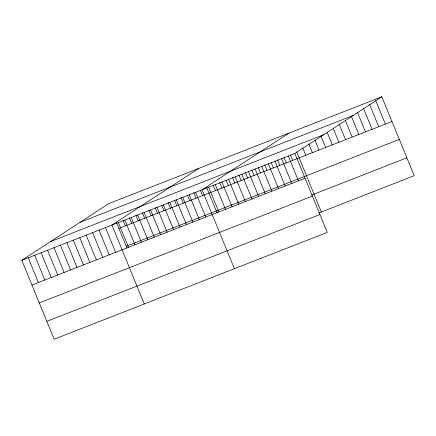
<?xml version="1.0" encoding="UTF-8"?>
<svg xmlns="http://www.w3.org/2000/svg" width="436" height="436" viewBox="0 0 436 436"><rect width="100%" height="100%" fill="white"/><g stroke="black" fill="none" stroke-linecap="round" stroke-linejoin="round"><path stroke-width="0.65" d="M381.838 96.787L294.905 153.472L327.267 232.377L54.162 339.213L21.8 260.308L108.733 203.623L381.838 96.787L414.2 175.692L319.005 212.931M198.86 168.367L111.927 225.052L144.283 303.957M288.981 133.111L202.048 189.796L234.41 268.701M80.044 222.327L353.149 115.491M50.489 241.604L323.594 134.768M21.8 260.308L294.905 153.472M118.886 228.371L391.991 121.535M126.217 246.242L399.322 139.406M31.948 285.057L305.053 178.226M311.675 195.061L406.87 157.821M39.278 302.927L312.383 196.096M46.832 321.343L319.937 214.507M375.712 100.618L385.359 124.129M369.586 104.449L378.726 126.723M363.466 108.281L372.093 129.318M357.34 112.112L365.461 131.912M351.214 115.949L358.828 134.506M345.345 120.396L352.195 137.106M339.219 124.227L345.563 139.7M333.344 128.68L338.93 142.294M327.223 132.511L332.297 144.888M321.098 136.343L325.665 147.482M314.972 140.174L319.032 150.077M308.846 144.011L312.399 152.671M302.72 147.842L305.767 155.265M296.594 151.674L321.343 212.016M290.414 154.807L292.698 160.377M288.272 156.066L298.42 180.82M283.972 157.325L286.261 162.895M281.64 158.66L291.788 183.414M277.536 159.849L279.819 165.413M275.007 161.26L285.155 186.009M271.099 162.366L273.383 167.931M268.374 163.854L278.528 188.603M264.663 164.884L266.946 170.449M261.742 166.448L271.895 191.197M258.226 167.402L260.51 172.967M255.109 169.043L265.262 193.791M251.79 169.92L254.074 175.49M248.476 171.637L258.63 196.385M245.348 172.438L247.632 178.008M241.844 174.231L251.997 198.98M238.912 174.956L241.195 180.526M235.211 176.825L245.364 201.574M232.475 177.474L234.759 183.044M228.578 179.419L238.732 204.168M226.039 179.992L228.322 185.562M221.946 182.014L232.099 206.762M219.602 182.51L221.886 188.08M215.313 184.608L225.466 209.356M213.16 185.028L215.444 190.597M208.68 187.202L218.834 211.951M206.724 187.545L217.095 212.828M200.288 190.063L202.571 195.633M195.611 192.314L205.765 217.068M193.851 192.581L196.135 198.151M189.175 194.832L199.323 219.586M187.415 195.099L189.698 200.669M182.739 197.35L192.886 222.104M180.978 197.617L183.262 203.187M176.297 199.873L186.45 224.622M174.536 200.14L176.82 205.705M169.86 202.391L180.014 227.14M168.1 202.658L170.383 208.223M163.424 204.909L173.577 229.658M161.663 205.176L163.947 210.741M156.987 207.427L167.135 232.175M155.227 207.694L157.51 213.264M150.551 209.945L160.699 234.693M148.79 210.212L151.074 215.782M144.114 212.463L154.262 237.211M142.349 212.73L144.632 218.3M137.672 214.981L147.826 239.729M135.912 215.248L138.196 220.818M131.236 217.499L141.389 242.247M129.476 217.766L131.759 223.336M124.8 220.017L134.947 244.765M123.039 220.284L125.323 225.853M118.363 222.534L128.511 247.283M116.603 222.801L126.969 248.084M105.485 227.57L115.638 252.319M99.048 230.088L109.202 254.842M92.612 232.606L102.765 257.36M86.175 235.124L96.323 259.878M79.739 237.647L89.887 262.396M73.297 240.165L83.45 264.914M66.861 242.683L77.014 267.432M60.424 245.201L70.578 269.949M53.988 247.719L64.136 272.467M47.551 250.237L57.699 274.985M41.115 252.755L51.263 277.503M34.673 255.273L44.826 280.021M28.236 257.79L38.39 282.539"/></g></svg>
